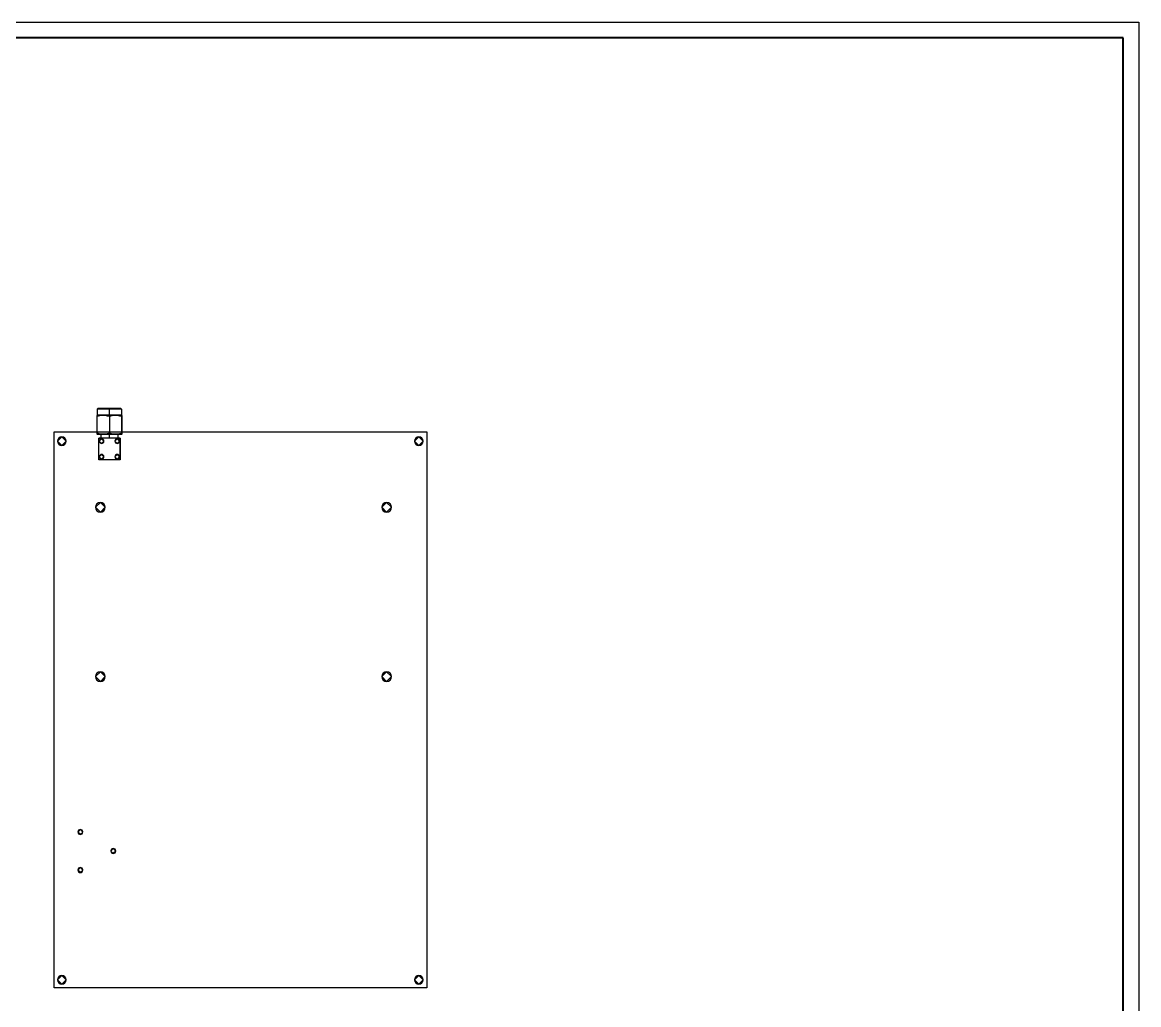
# Model space of a CAD drawing. Header units: inches. Extents: x -969 to 2045, y -594 to 12.
# Drawn here: x 1488.2 to 1850.9, y -307.6 to 11.5 of the extents above; entities that cross this region are included whole.
import ezdxf

# ---------------------------------------------------------------- set-up
doc = ezdxf.new("R2010")
doc.units = ezdxf.units.IN
doc.header["$MEASUREMENT"] = 0
doc.layers.add('KONTUR', color=7, linetype='Continuous')
doc.layers.add('Основная', color=7, linetype='Continuous', lineweight=40)

msp = doc.modelspace()

# ---------------------------------------------------------------- linework, layer by layer
at = {"color": 7, "lineweight": 30}
for p, q in [((1512.673, -114.167), (1512.68, -114.115)), ((1512.68, -114.115), (1512.673, -114.167)), ((1512.673, -114.167), (1512.68, -114.115)), ((1512.68, -114.115), (1512.673, -114.167)), ((1512.673, -116.127), (1512.673, -114.167)), ((1512.805, -114.167), (1512.673, -114.167)), ((1512.673, -116.127), (1512.673, -114.167)), ((1512.673, -116.127), (1512.673, -114.167)), ((1512.805, -114.167), (1512.673, -114.167)), ((1512.673, -116.127), (1512.673, -114.167)), ((1512.68, -114.115), (1512.7, -114.067)), ((1512.7, -114.067), (1512.68, -114.115)), ((1512.68, -114.115), (1512.7, -114.067)), ((1512.7, -114.067), (1512.68, -114.115)), ((1512.7, -114.067), (1512.732, -114.025)), ((1512.732, -114.025), (1512.7, -114.067)), ((1512.7, -114.067), (1512.732, -114.025)), ((1512.732, -114.025), (1512.7, -114.067)), ((1512.732, -114.025), (1512.773, -113.994)), ((1512.773, -113.994), (1512.732, -114.025)), ((1512.732, -114.025), (1512.773, -113.994)), ((1512.773, -113.994), (1512.732, -114.025)), ((1512.773, -113.994), (1512.821, -113.974)), ((1512.821, -113.974), (1512.773, -113.994)), ((1512.773, -113.994), (1512.821, -113.974)), ((1512.821, -113.974), (1512.773, -113.994)), ((1513.192, -114.167), (1512.805, -114.167)), ((1513.192, -114.167), (1512.805, -114.167)), ((1512.821, -113.974), (1512.873, -113.967)), ((1512.873, -113.967), (1512.821, -113.974)), ((1512.821, -113.974), (1512.873, -113.967)), ((1512.873, -113.967), (1512.821, -113.974)), ((1512.873, -113.967), (1516.548, -113.967)), ((1512.998, -113.967), (1512.873, -113.967)), ((1512.873, -113.967), (1516.548, -113.967)), ((1512.998, -113.967), (1512.873, -113.967)), ((1513.365, -113.967), (1512.998, -113.967)), ((1513.365, -113.967), (1512.998, -113.967)), ((1513.808, -114.167), (1513.192, -114.167)), ((1513.808, -114.167), (1513.192, -114.167)), ((1513.949, -113.967), (1513.365, -113.967)), ((1513.949, -113.967), (1513.365, -113.967)), ((1514.61, -114.167), (1513.808, -114.167)), ((1514.61, -114.167), (1513.808, -114.167)), ((1514.71, -113.967), (1513.949, -113.967)), ((1514.71, -113.967), (1513.949, -113.967)), ((1515.545, -114.167), (1514.61, -114.167)), ((1515.545, -114.167), (1514.61, -114.167)), ((1515.597, -113.967), (1514.71, -113.967)), ((1515.597, -113.967), (1514.71, -113.967)), ((1516.548, -114.167), (1515.545, -114.167)), ((1516.548, -114.167), (1515.545, -114.167)), ((1516.548, -113.967), (1515.597, -113.967)), ((1516.548, -113.967), (1515.597, -113.967)), ((1516.548, -113.967), (1520.098, -113.967)), ((1517.499, -113.967), (1516.548, -113.967)), ((1516.548, -113.974), (1516.548, -113.967)), ((1516.548, -113.967), (1520.098, -113.967)), ((1517.499, -113.967), (1516.548, -113.967)), ((1516.548, -113.974), (1516.548, -113.967)), ((1516.548, -113.994), (1516.548, -113.974)), ((1516.548, -113.994), (1516.548, -113.974)), ((1516.548, -114.025), (1516.548, -113.994)), ((1516.548, -114.025), (1516.548, -113.994)), ((1516.548, -114.067), (1516.548, -114.025)), ((1516.548, -114.067), (1516.548, -114.025)), ((1516.548, -114.115), (1516.548, -114.067)), ((1516.548, -114.115), (1516.548, -114.067)), ((1516.548, -114.167), (1516.548, -114.115)), ((1516.548, -114.167), (1516.548, -114.115)), ((1516.548, -116.127), (1516.548, -114.167)), ((1517.551, -114.167), (1516.548, -114.167)), ((1516.548, -116.127), (1516.548, -114.167)), ((1517.551, -114.167), (1516.548, -114.167)), ((1518.385, -113.967), (1517.499, -113.967)), ((1518.385, -113.967), (1517.499, -113.967)), ((1518.485, -114.167), (1517.551, -114.167)), ((1518.485, -114.167), (1517.551, -114.167)), ((1519.147, -113.967), (1518.385, -113.967)), ((1519.147, -113.967), (1518.385, -113.967)), ((1519.288, -114.167), (1518.485, -114.167)), ((1519.288, -114.167), (1518.485, -114.167)), ((1519.731, -113.967), (1519.147, -113.967)), ((1519.731, -113.967), (1519.147, -113.967)), ((1519.904, -114.167), (1519.288, -114.167)), ((1519.904, -114.167), (1519.288, -114.167)), ((1520.098, -113.967), (1519.731, -113.967)), ((1520.098, -113.967), (1519.731, -113.967)), ((1520.291, -114.167), (1519.904, -114.167)), ((1520.291, -114.167), (1519.904, -114.167)), ((1520.098, -113.967), (1520.275, -113.974)), ((1520.275, -113.974), (1520.098, -113.967)), ((1520.098, -113.967), (1520.275, -113.974)), ((1520.275, -113.974), (1520.098, -113.967)), ((1520.275, -113.974), (1520.323, -113.994)), ((1520.323, -113.994), (1520.275, -113.974)), ((1520.275, -113.974), (1520.323, -113.994)), ((1520.323, -113.994), (1520.275, -113.974)), ((1520.423, -114.167), (1520.291, -114.167)), ((1520.423, -114.167), (1520.291, -114.167)), ((1520.323, -113.994), (1520.364, -114.025)), ((1520.364, -114.025), (1520.323, -113.994)), ((1520.323, -113.994), (1520.364, -114.025)), ((1520.364, -114.025), (1520.323, -113.994)), ((1520.364, -114.025), (1520.396, -114.067)), ((1520.396, -114.067), (1520.364, -114.025)), ((1520.364, -114.025), (1520.396, -114.067)), ((1520.396, -114.067), (1520.364, -114.025)), ((1520.396, -114.067), (1520.416, -114.115)), ((1520.416, -114.115), (1520.396, -114.067)), ((1520.396, -114.067), (1520.416, -114.115)), ((1520.416, -114.115), (1520.396, -114.067)), ((1520.416, -114.115), (1520.423, -114.167)), ((1520.423, -114.167), (1520.416, -114.115)), ((1520.416, -114.115), (1520.423, -114.167)), ((1520.423, -114.167), (1520.416, -114.115)), ((1520.423, -114.167), (1520.423, -116.127)), ((1520.423, -114.167), (1520.423, -116.127)), ((1520.423, -114.167), (1520.423, -116.127)), ((1520.423, -114.167), (1520.423, -116.127)), ((1512.548, -116.199), (1512.673, -116.127)), ((1512.673, -116.127), (1512.548, -116.199)), ((1512.548, -116.199), (1512.673, -116.127)), ((1512.673, -116.127), (1512.548, -116.199)), ((1512.548, -116.556), (1512.548, -116.199)), ((1512.548, -116.199), (1512.548, -116.224)), ((1512.548, -116.556), (1512.548, -116.199)), ((1512.548, -116.199), (1512.548, -116.224)), ((1512.548, -116.224), (1512.548, -116.296)), ((1512.548, -116.224), (1512.548, -116.296)), ((1512.548, -116.296), (1512.548, -116.409)), ((1512.548, -116.296), (1512.548, -116.409)), ((1513.332, -116.337), (1512.548, -116.556)), ((1513.332, -116.337), (1512.548, -116.556)), ((1512.548, -116.409), (1512.548, -116.556)), ((1512.548, -116.409), (1512.548, -116.556)), ((1512.548, -121.937), (1512.548, -116.556)), ((1512.548, -121.937), (1512.548, -116.556)), ((1512.548, -121.937), (1512.548, -116.556)), ((1512.548, -121.937), (1512.548, -116.556)), ((1512.805, -116.127), (1512.673, -116.127)), ((1512.805, -116.127), (1512.673, -116.127)), ((1513.192, -116.127), (1512.805, -116.127)), ((1513.192, -116.127), (1512.805, -116.127)), ((1513.808, -116.127), (1513.192, -116.127)), ((1513.808, -116.127), (1513.192, -116.127)), ((1514.131, -116.216), (1513.332, -116.337)), ((1514.131, -116.216), (1513.332, -116.337)), ((1514.61, -116.127), (1513.808, -116.127)), ((1514.61, -116.127), (1513.808, -116.127)), ((1514.681, -116.201), (1514.131, -116.216)), ((1514.681, -116.201), (1514.131, -116.216)), ((1515.545, -116.127), (1514.61, -116.127)), ((1515.545, -116.127), (1514.61, -116.127)), ((1515.226, -116.244), (1514.681, -116.201)), ((1515.226, -116.244), (1514.681, -116.201)), ((1515.891, -116.367), (1515.226, -116.244)), ((1515.891, -116.367), (1515.226, -116.244)), ((1516.548, -116.127), (1515.545, -116.127)), ((1516.548, -116.127), (1515.545, -116.127)), ((1516.548, -116.556), (1515.891, -116.367)), ((1516.548, -116.556), (1515.891, -116.367)), ((1517.551, -116.127), (1516.548, -116.127)), ((1517.551, -116.127), (1516.548, -116.127)), ((1517.332, -116.337), (1516.548, -116.556)), ((1517.332, -116.337), (1516.548, -116.556)), ((1516.548, -116.556), (1516.548, -121.937)), ((1516.548, -116.556), (1516.548, -121.937)), ((1518.131, -116.216), (1517.332, -116.337)), ((1518.131, -116.216), (1517.332, -116.337)), ((1518.485, -116.127), (1517.551, -116.127)), ((1518.485, -116.127), (1517.551, -116.127)), ((1518.681, -116.201), (1518.131, -116.216)), ((1518.681, -116.201), (1518.131, -116.216)), ((1519.288, -116.127), (1518.485, -116.127)), ((1519.288, -116.127), (1518.485, -116.127)), ((1519.226, -116.244), (1518.681, -116.201)), ((1519.226, -116.244), (1518.681, -116.201)), ((1519.891, -116.367), (1519.226, -116.244)), ((1519.891, -116.367), (1519.226, -116.244)), ((1519.904, -116.127), (1519.288, -116.127)), ((1519.904, -116.127), (1519.288, -116.127)), ((1520.548, -116.556), (1519.891, -116.367)), ((1520.548, -116.556), (1519.891, -116.367)), ((1520.291, -116.127), (1519.904, -116.127)), ((1520.291, -116.127), (1519.904, -116.127)), ((1520.423, -116.127), (1520.291, -116.127)), ((1520.423, -116.127), (1520.291, -116.127)), ((1520.423, -116.127), (1520.548, -116.199)), ((1520.548, -116.199), (1520.423, -116.127)), ((1520.423, -116.127), (1520.548, -116.199)), ((1520.548, -116.199), (1520.423, -116.127)), ((1520.548, -116.199), (1520.548, -116.556)), ((1520.548, -116.199), (1520.548, -116.224)), ((1520.548, -116.199), (1520.548, -116.556)), ((1520.548, -116.199), (1520.548, -116.224)), ((1520.548, -116.224), (1520.548, -116.296)), ((1520.548, -116.224), (1520.548, -116.296)), ((1520.548, -116.296), (1520.548, -116.409)), ((1520.548, -116.296), (1520.548, -116.409)), ((1520.548, -116.409), (1520.548, -116.556)), ((1520.548, -116.409), (1520.548, -116.556)), ((1520.548, -116.556), (1520.548, -121.937)), ((1520.548, -121.937), (1520.548, -116.556)), ((1520.548, -116.556), (1520.548, -121.937)), ((1520.548, -121.937), (1520.548, -116.556)), ((1498.588, -302.127), (1498.588, -121.527)), ((1498.588, -121.527), (1619.688, -121.527)), ((1499.688, -124.527), (1501.088, -123.127)), ((1501.088, -123.127), (1502.488, -124.527)), ((1512.548, -122.27), (1512.548, -121.937)), ((1513.205, -122.127), (1512.548, -121.937)), ((1512.548, -121.937), (1512.548, -122.084)), ((1512.548, -122.27), (1512.548, -121.937)), ((1513.205, -122.127), (1512.548, -121.937)), ((1512.548, -121.937), (1512.548, -122.084)), ((1512.548, -122.084), (1512.548, -122.198)), ((1512.548, -122.084), (1512.548, -122.198)), ((1512.548, -122.198), (1512.548, -122.27)), ((1512.548, -122.198), (1512.548, -122.27)), ((1512.548, -122.295), (1512.548, -122.27)), ((1512.548, -122.295), (1512.548, -122.27)), ((1512.548, -122.295), (1512.548, -122.27)), ((1512.548, -122.295), (1512.548, -122.27)), ((1512.673, -122.367), (1512.548, -122.295)), ((1512.673, -122.367), (1512.548, -122.295)), ((1512.673, -122.367), (1512.548, -122.295)), ((1512.673, -122.367), (1512.548, -122.295)), ((1513.848, -122.367), (1512.673, -122.367)), ((1512.805, -122.367), (1512.673, -122.367)), ((1513.848, -122.367), (1512.673, -122.367)), ((1512.805, -122.367), (1512.673, -122.367)), ((1513.192, -122.367), (1512.805, -122.367)), ((1513.192, -122.367), (1512.805, -122.367)), ((1513.808, -122.367), (1513.192, -122.367)), ((1513.808, -122.367), (1513.192, -122.367)), ((1513.869, -122.25), (1513.205, -122.127)), ((1513.869, -122.25), (1513.205, -122.127)), ((1514.61, -122.367), (1513.808, -122.367)), ((1514.61, -122.367), (1513.808, -122.367)), ((1513.848, -123.567), (1513.848, -122.367)), ((1513.848, -123.567), (1513.848, -122.367)), ((1513.848, -123.567), (1513.848, -122.367)), ((1513.848, -123.567), (1513.848, -122.367)), ((1514.415, -122.293), (1513.869, -122.25)), ((1514.415, -122.293), (1513.869, -122.25)), ((1514.965, -122.278), (1514.415, -122.293)), ((1514.965, -122.278), (1514.415, -122.293)), ((1515.545, -122.367), (1514.61, -122.367)), ((1515.545, -122.367), (1514.61, -122.367)), ((1515.764, -122.157), (1514.965, -122.278)), ((1515.764, -122.157), (1514.965, -122.278)), ((1516.548, -122.367), (1515.545, -122.367)), ((1516.548, -122.367), (1515.545, -122.367)), ((1516.548, -121.937), (1515.764, -122.157)), ((1516.548, -121.937), (1515.764, -122.157)), ((1517.205, -122.127), (1516.548, -121.937)), ((1517.205, -122.127), (1516.548, -121.937)), ((1517.551, -122.367), (1516.548, -122.367)), ((1516.548, -123.567), (1516.548, -122.367)), ((1517.551, -122.367), (1516.548, -122.367)), ((1516.548, -123.567), (1516.548, -122.367)), ((1517.869, -122.25), (1517.205, -122.127)), ((1517.869, -122.25), (1517.205, -122.127)), ((1518.485, -122.367), (1517.551, -122.367)), ((1518.485, -122.367), (1517.551, -122.367)), ((1518.415, -122.293), (1517.869, -122.25)), ((1518.415, -122.293), (1517.869, -122.25)), ((1518.965, -122.278), (1518.415, -122.293)), ((1518.965, -122.278), (1518.415, -122.293)), ((1519.288, -122.367), (1518.485, -122.367)), ((1519.288, -122.367), (1518.485, -122.367)), ((1519.764, -122.157), (1518.965, -122.278)), ((1519.764, -122.157), (1518.965, -122.278)), ((1520.423, -122.367), (1519.248, -122.367)), ((1519.248, -122.367), (1519.248, -123.567)), ((1519.248, -122.367), (1519.248, -123.567)), ((1520.423, -122.367), (1519.248, -122.367)), ((1519.248, -122.367), (1519.248, -123.567)), ((1519.248, -122.367), (1519.248, -123.567)), ((1519.904, -122.367), (1519.288, -122.367)), ((1519.904, -122.367), (1519.288, -122.367)), ((1520.548, -121.937), (1519.764, -122.157)), ((1520.548, -121.937), (1519.764, -122.157)), ((1520.291, -122.367), (1519.904, -122.367)), ((1520.291, -122.367), (1519.904, -122.367)), ((1520.423, -122.367), (1520.291, -122.367)), ((1520.423, -122.367), (1520.291, -122.367)), ((1520.548, -122.295), (1520.423, -122.367)), ((1520.548, -122.295), (1520.423, -122.367)), ((1520.548, -122.295), (1520.423, -122.367)), ((1520.548, -122.295), (1520.423, -122.367)), ((1520.548, -121.937), (1520.548, -122.084)), ((1520.548, -122.084), (1520.548, -121.937)), ((1520.548, -121.937), (1520.548, -122.084)), ((1520.548, -122.084), (1520.548, -121.937)), ((1520.548, -122.084), (1520.548, -122.27)), ((1520.548, -122.084), (1520.548, -122.198)), ((1520.548, -122.084), (1520.548, -122.27)), ((1520.548, -122.084), (1520.548, -122.198)), ((1520.548, -122.198), (1520.548, -122.27)), ((1520.548, -122.198), (1520.548, -122.27)), ((1520.548, -122.27), (1520.548, -122.295)), ((1520.548, -122.295), (1520.548, -122.27)), ((1520.548, -122.27), (1520.548, -122.295)), ((1520.548, -122.295), (1520.548, -122.27)), ((1615.688, -124.527), (1617.088, -123.127)), ((1617.088, -123.127), (1618.488, -124.527)), ((1619.688, -121.527), (1619.688, -302.127)), ((1501.088, -125.927), (1499.688, -124.527)), ((1502.488, -124.527), (1501.088, -125.927)), ((1513.048, -130.567), (1513.048, -123.567)), ((1513.048, -123.567), (1513.848, -123.567)), ((1520.048, -123.567), (1513.048, -123.567)), ((1513.048, -130.567), (1513.048, -123.567)), ((1513.048, -130.567), (1513.048, -123.567)), ((1513.048, -123.567), (1513.848, -123.567)), ((1520.048, -123.567), (1513.048, -123.567)), ((1513.048, -130.567), (1513.048, -123.567)), ((1513.258, -124.527), (1514.008, -123.777)), ((1514.008, -125.277), (1513.258, -124.527)), ((1514.008, -123.777), (1514.758, -124.527)), ((1514.758, -124.527), (1514.008, -125.277)), ((1518.338, -124.527), (1519.088, -123.777)), ((1519.088, -125.277), (1518.338, -124.527)), ((1519.088, -123.777), (1519.838, -124.527)), ((1519.838, -124.527), (1519.088, -125.277)), ((1519.248, -123.567), (1520.048, -123.567)), ((1519.248, -123.567), (1520.048, -123.567)), ((1520.048, -123.567), (1520.048, -130.567)), ((1520.048, -130.567), (1520.048, -123.567)), ((1520.048, -123.567), (1520.048, -130.567)), ((1520.048, -130.567), (1520.048, -123.567)), ((1617.088, -125.927), (1615.688, -124.527)), ((1618.488, -124.527), (1617.088, -125.927)), ((1513.258, -129.607), (1514.008, -128.857)), ((1514.008, -130.357), (1513.258, -129.607)), ((1514.008, -128.857), (1514.758, -129.607)), ((1514.758, -129.607), (1514.008, -130.357)), ((1518.338, -129.607), (1519.088, -128.857)), ((1519.088, -130.357), (1518.338, -129.607)), ((1519.088, -128.857), (1519.838, -129.607)), ((1519.838, -129.607), (1519.088, -130.357)), ((1520.048, -130.567), (1513.048, -130.567)), ((1520.048, -130.567), (1513.048, -130.567)), ((1520.048, -130.567), (1513.048, -130.567)), ((1520.048, -130.567), (1513.048, -130.567)), ((1511.988, -146.027), (1513.588, -144.427)), ((1513.588, -144.427), (1515.188, -146.027)), ((1604.988, -146.027), (1606.588, -144.427)), ((1606.588, -144.427), (1608.188, -146.027)), ((1513.588, -147.627), (1511.988, -146.027)), ((1515.188, -146.027), (1513.588, -147.627)), ((1606.588, -147.627), (1604.988, -146.027)), ((1608.188, -146.027), (1606.588, -147.627)), ((1511.988, -201.027), (1513.588, -199.427)), ((1513.588, -199.427), (1515.188, -201.027)), ((1604.988, -201.027), (1606.588, -199.427)), ((1606.588, -199.427), (1608.188, -201.027)), ((1513.588, -202.627), (1511.988, -201.027)), ((1515.188, -201.027), (1513.588, -202.627)), ((1606.588, -202.627), (1604.988, -201.027)), ((1608.188, -201.027), (1606.588, -202.627)), ((1506.288, -251.527), (1507.088, -250.727)), ((1507.088, -252.327), (1506.288, -251.527)), ((1507.088, -250.727), (1507.888, -251.527)), ((1507.888, -251.527), (1507.088, -252.327)), ((1516.99, -257.706), (1517.79, -256.906)), ((1517.79, -256.906), (1518.59, -257.706)), ((1517.79, -258.506), (1516.99, -257.706)), ((1518.59, -257.706), (1517.79, -258.506)), ((1506.288, -263.885), (1507.088, -263.085)), ((1507.088, -264.685), (1506.288, -263.885)), ((1507.088, -263.085), (1507.888, -263.885)), ((1507.888, -263.885), (1507.088, -264.685)), ((1499.688, -299.527), (1501.088, -298.127)), ((1501.088, -300.927), (1499.688, -299.527)), ((1501.088, -298.127), (1502.488, -299.527)), ((1502.488, -299.527), (1501.088, -300.927)), ((1615.688, -299.527), (1617.088, -298.127)), ((1617.088, -300.927), (1615.688, -299.527)), ((1617.088, -298.127), (1618.488, -299.527)), ((1618.488, -299.527), (1617.088, -300.927)), ((1619.688, -302.127), (1498.588, -302.127))]:
    msp.add_line(p, q, dxfattribs=at)
for centre, radius, start, end in [((1501.088, -124.527), 1.4, 90, 180), ((1501.088, -124.527), 1.4, 0, 90), ((1617.088, -124.527), 1.4, 90, 180), ((1617.088, -124.527), 1.4, 0, 90), ((1501.088, -124.527), 1.4, 180, 270), ((1501.088, -124.527), 1.4, 270, 0), ((1514.008, -124.527), 0.75, 90, 180), ((1514.008, -124.527), 0.75, 180, 270), ((1514.008, -124.527), 0.75, 0, 90), ((1514.008, -124.527), 0.75, 270, 0), ((1519.088, -124.527), 0.75, 90, 180), ((1519.088, -124.527), 0.75, 180, 270), ((1519.088, -124.527), 0.75, 0, 90), ((1519.088, -124.527), 0.75, 270, 0), ((1617.088, -124.527), 1.4, 180, 270), ((1617.088, -124.527), 1.4, 270, 0), ((1514.008, -129.607), 0.75, 90, 180), ((1514.008, -129.607), 0.75, 180, 270), ((1514.008, -129.607), 0.75, 0, 90), ((1514.008, -129.607), 0.75, 270, 0), ((1519.088, -129.607), 0.75, 90, 180), ((1519.088, -129.607), 0.75, 180, 270), ((1519.088, -129.607), 0.75, 0, 90), ((1519.088, -129.607), 0.75, 270, 0), ((1513.588, -146.027), 1.6, 90, 180), ((1513.588, -146.027), 1.6, 0, 90), ((1606.588, -146.027), 1.6, 90, 180), ((1606.588, -146.027), 1.6, 0, 90), ((1513.588, -146.027), 1.6, 180, 270), ((1513.588, -146.027), 1.6, 270, 0), ((1606.588, -146.027), 1.6, 180, 270), ((1606.588, -146.027), 1.6, 270, 0), ((1513.588, -201.027), 1.6, 90, 180), ((1513.588, -201.027), 1.6, 0, 90), ((1606.588, -201.027), 1.6, 90, 180), ((1606.588, -201.027), 1.6, 0, 90), ((1513.588, -201.027), 1.6, 180, 270), ((1513.588, -201.027), 1.6, 270, 0), ((1606.588, -201.027), 1.6, 180, 270), ((1606.588, -201.027), 1.6, 270, 0), ((1507.088, -251.527), 0.8, 90, 180), ((1507.088, -251.527), 0.8, 180, 270), ((1507.088, -251.527), 0.8, 0, 90), ((1507.088, -251.527), 0.8, 270, 0), ((1517.79, -257.706), 0.8, 90, 180), ((1517.79, -257.706), 0.8, 0, 90), ((1517.79, -257.706), 0.8, 180, 270), ((1517.79, -257.706), 0.8, 270, 0), ((1507.088, -263.885), 0.8, 90, 180), ((1507.088, -263.885), 0.8, 180, 270), ((1507.088, -263.885), 0.8, 0, 90), ((1507.088, -263.885), 0.8, 270, 0), ((1501.088, -299.527), 1.4, 90, 180), ((1501.088, -299.527), 1.4, 180, 270), ((1501.088, -299.527), 1.4, 0, 90), ((1501.088, -299.527), 1.4, 270, 0), ((1617.088, -299.527), 1.4, 90, 180), ((1617.088, -299.527), 1.4, 180, 270), ((1617.088, -299.527), 1.4, 0, 90), ((1617.088, -299.527), 1.4, 270, 0)]:
    msp.add_arc(centre, radius, start, end, dxfattribs=at)
at = {"layer": 'KONTUR'}
for p, q in [((1009.927, 11.539), (1850.927, 11.539)), ((1850.927, 11.539), (1850.927, -582.461))]:
    msp.add_line(p, q, dxfattribs=at)
at = {"layer": 'Основная'}
for p, q in [((1845.927, 6.539), (1029.927, 6.539)), ((1845.927, -577.461), (1845.927, 6.539))]:
    msp.add_line(p, q, dxfattribs=at)

doc.saveas('drawing.dxf')
